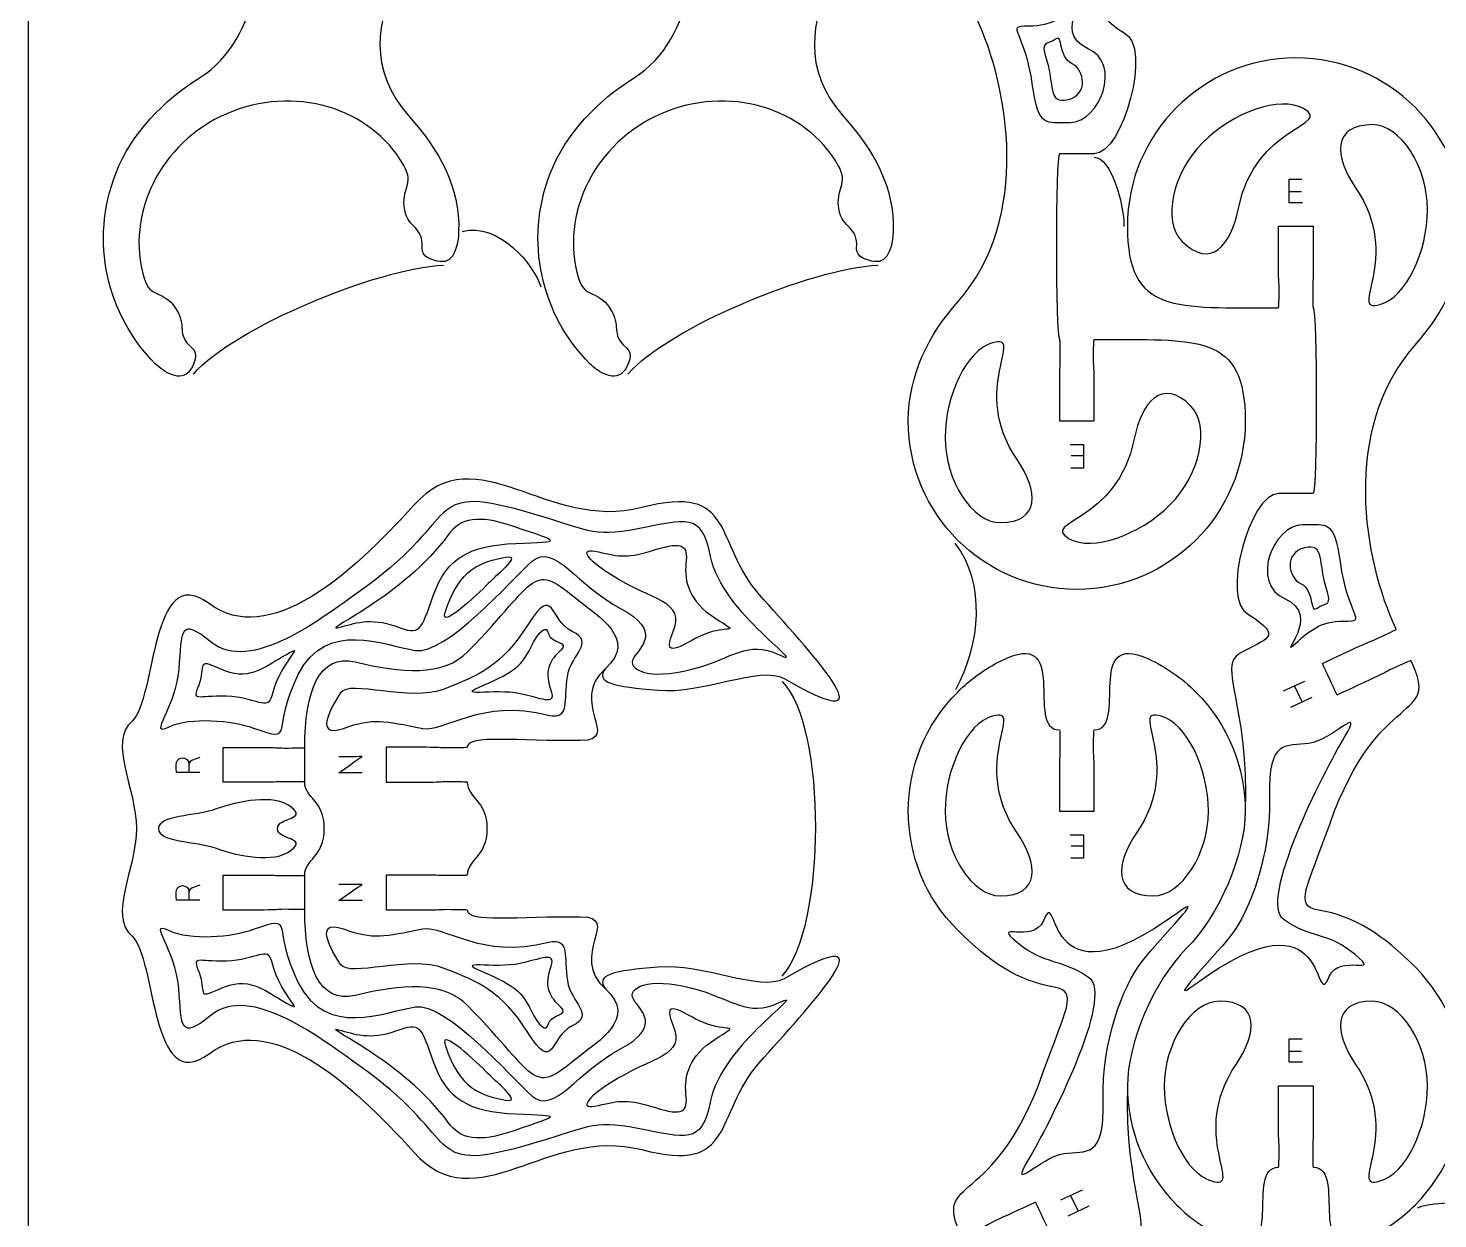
# Model space of a CAD drawing. Extents: x 0 to 250, y 0 to 300.
# Drawn here: x 0 to 121.4, y 72.3 to 174.8 of the extents above; entities that cross this region are included whole.
import ezdxf

# ---------------------------------------------------------------- set-up
doc = ezdxf.new("R2010")
doc.units = 0
doc.header["$MEASUREMENT"] = 0
doc.layers.add('DEFAULT', color=7, linetype='CONTINUOUS')

msp = doc.modelspace()

# ---------------------------------------------------------------- linework, layer by layer
at = {"layer": 'DEFAULT', "color": 250}
for points in [[(109.74, 159.75), (108.6, 159.75), (108.6, 161.77), (109.69, 161.77)], [(109.65, 160.7), (108.6, 160.7)], [(89.74, 138.92), (90.88, 138.92), (90.88, 136.9), (89.79, 136.9)], [(89.83, 137.98), (90.88, 137.98)], [(109.92, 118.54), (108.09, 117.68)], [(109.7, 116.78), (109.06, 118.14)], [(108.73, 116.32), (110.56, 117.18)], [(89.74, 105.33), (90.88, 105.33), (90.88, 103.31), (89.79, 103.31)], [(89.83, 104.38), (90.88, 104.38)], [(109.74, 85.74), (108.6, 85.74), (108.6, 87.76), (109.7, 87.76)], [(109.65, 86.68), (108.6, 86.68)], [(90.76, 74.74), (88.92, 73.88)], [(89.78, 74.28), (90.42, 72.92)], [(89.56, 72.52), (91.39, 73.38)]]:
    msp.add_lwpolyline(points, dxfattribs=at)
at = {"layer": 'DEFAULT', "color": 1}
for points in [[(23.85, 109.85), (23.85, 112.85), (23.85, 112.86)], [(23.85, 98.85), (23.85, 101.86)]]:
    msp.add_lwpolyline(points, dxfattribs=at)
for points, knots in [([(240.05, 0.05), (163.38, 0.05), (86.72, 0.05), (10.05, 0.05), (4.53, 0.05), (0.05, 4.53), (0.05, 10.05), (0.05, 103.38), (0.05, 196.72), (0.05, 290.05), (0.05, 295.57), (4.53, 300.05), (10.05, 300.05), (86.72, 300.05), (163.38, 300.05), (240.05, 300.05), (245.57, 300.05), (250.05, 295.57), (250.05, 290.05), (250.05, 196.72), (250.05, 103.38), (250.05, 10.05), (250.05, 4.53), (245.57, 0.05), (240.05, 0.05)], [0, 0, 0, 0, 651.969, 651.969, 651.969, 652.969, 652.969, 652.969, 1446.669, 1446.669, 1446.669, 1447.669, 1447.669, 1447.669, 2099.638, 2099.638, 2099.638, 2100.638, 2100.638, 2100.638, 2894.338, 2894.338, 2894.338, 2895.338, 2895.338, 2895.338, 2895.338]), ([(14.81, 170.5), (11.69, 168.55), (8.95, 165.75), (7.59, 162.27), (5.31, 156.46), (6.84, 150.06), (10.99, 145.89), (11.69, 145.21), (13.22, 144.2), (13.97, 145.3), (14.34, 145.83), (14.76, 146.74), (14.15, 147.26), (12.7, 148.49), (13.79, 149.08), (12.73, 150.68), (11.65, 152.3), (10.57, 151.45), (10.03, 153.25), (8.39, 158.79), (11.43, 164.92), (17.14, 167.41), (22.87, 169.91), (29.53, 167.99), (32.39, 162.95), (33.33, 161.29), (32.11, 161.01), (32.46, 159.12), (32.76, 157.48), (34.1, 157.73), (33.96, 155.85), (33.9, 155.05), (34.85, 154.78), (35.5, 154.68), (36.75, 154.5), (37.12, 156.28), (37.1, 157.27), (37.25, 161.1), (35.41, 164.3), (32.87, 167.15), (25.51, 175.4), (36.54, 184.28), (35.96, 185.38), (35.88, 185.53), (35.63, 186.1), (35.18, 186.95), (34.9, 187.47), (34.76, 187.62), (34.3, 188.46), (33.89, 189.24), (32.65, 191.55), (32.65, 191.55), (33.53, 192.03), (34.41, 192.5), (35.29, 192.97), (35.29, 192.97), (36.53, 190.66), (36.95, 189.89), (37.41, 189.03), (37.46, 188.84), (37.73, 188.32), (38.19, 187.47), (38.56, 186.78), (38.6, 186.8), (41.99, 188.62), (40.98, 191.83), (38.85, 195.81), (38.02, 197.35), (36.37, 200.43), (35.54, 201.98), (32.23, 208.15), (26.25, 200), (33.8, 219.6), (37.9, 230.22), (38.91, 225.69), (42.08, 236.18), (42.7, 238.24), (41.58, 240.4), (39.56, 241.01), (39.51, 241.01), (39.28, 240.27), (39, 239.35), (38.83, 238.79), (38.83, 238.59), (38.55, 237.66), (38.29, 236.82), (37.53, 234.31), (37.53, 234.31), (36.58, 234.6), (35.62, 234.89), (34.66, 235.18), (34.66, 235.18), (35.42, 237.69), (35.67, 238.53), (35.95, 239.46), (36.06, 239.63), (36.23, 240.19), (36.51, 241.12), (36.73, 241.87), (36.69, 241.88), (36.15, 242.04), (38.32, 247.73), (37.67, 248.97), (36.84, 250.51), (35.19, 253.6), (34.36, 255.14), (33.57, 256.62), (30.36, 257.13), (29.69, 256.43), (29.65, 256.41), (30.02, 255.71), (30.48, 254.87), (30.75, 254.35), (30.89, 254.2), (31.35, 253.35), (31.76, 252.57), (33, 250.26), (33, 250.26), (32.12, 249.79), (31.24, 249.31), (30.36, 248.84), (30.36, 248.84), (29.12, 251.15), (28.71, 251.93), (28.24, 252.78), (28.2, 252.98), (27.92, 253.5), (27.46, 254.35), (27.09, 255.03), (27.05, 255.01), (26.16, 254.54), (25.99, 254.31), (25.59, 253.32), (25.58, 253.3), (23.65, 248.47), (23.65, 248.47), (23.96, 248.35), (24.26, 248.23), (24.57, 248.1), (37.56, 242.88), (9.73, 196.99), (22.73, 191.76), (22.95, 191.66), (23.34, 191.51), (23.65, 191.39), (23.65, 191.39), (21.72, 186.55), (21.71, 186.54), (19.98, 182), (20.28, 173.93), (14.81, 170.5)], [1, 1, 1, 1, 2, 2, 2, 3, 3, 3, 4, 4, 4, 5, 5, 5, 6, 6, 6, 7, 7, 7, 8, 8, 8, 9, 9, 9, 10, 10, 10, 11, 11, 11, 12, 12, 12, 13, 13, 13, 14, 14, 14, 15, 15, 15, 16, 16, 16, 17, 17, 17, 18, 18, 18, 26.501245, 26.501245, 26.501245, 27.501245, 27.501245, 27.501245, 28.501245, 28.501245, 28.501245, 29.501245, 29.501245, 29.501245, 30.501245, 30.501245, 30.501245, 31.501245, 31.501245, 31.501245, 32.501245, 32.501245, 32.501245, 33.501245, 33.501245, 33.501245, 34.501245, 34.501245, 34.501245, 35.501245, 35.501245, 35.501245, 36.501245, 36.501245, 36.501245, 37.501245, 37.501245, 37.501245, 46.00656, 46.00656, 46.00656, 47.00656, 47.00656, 47.00656, 48.00656, 48.00656, 48.00656, 49.00656, 49.00656, 49.00656, 50.00656, 50.00656, 50.00656, 51.00656, 51.00656, 51.00656, 52.00656, 52.00656, 52.00656, 53.00656, 53.00656, 53.00656, 54.00656, 54.00656, 54.00656, 55.00656, 55.00656, 55.00656, 63.51341, 63.51341, 63.51341, 64.51341, 64.51341, 64.51341, 65.51341, 65.51341, 65.51341, 66.51341, 66.51341, 66.51341, 67.51341, 67.51341, 67.51341, 68.51341, 68.51341, 68.51341, 71.31946, 71.31946, 71.31946, 72.31946, 72.31946, 72.31946, 73.31946, 73.31946, 73.31946, 74.31946, 74.31946, 74.31946, 75.31946, 75.31946, 75.31946, 75.31946]), ([(52.21, 170.5), (49.09, 168.55), (46.35, 165.75), (44.99, 162.27), (42.71, 156.46), (44.24, 150.06), (48.39, 145.89), (49.08, 145.21), (50.61, 144.2), (51.37, 145.3), (51.74, 145.83), (52.16, 146.74), (51.55, 147.26), (50.09, 148.49), (51.19, 149.08), (50.12, 150.68), (49.05, 152.3), (47.97, 151.45), (47.43, 153.25), (45.78, 158.79), (48.83, 164.92), (54.54, 167.41), (60.27, 169.91), (66.92, 167.99), (69.78, 162.95), (70.72, 161.29), (69.5, 161.01), (69.85, 159.12), (70.16, 157.48), (71.5, 157.73), (71.36, 155.85), (71.3, 155.05), (72.25, 154.78), (72.89, 154.68), (74.15, 154.5), (74.51, 156.28), (74.5, 157.27), (74.64, 161.1), (72.81, 164.3), (70.26, 167.15), (62.9, 175.4), (73.94, 184.28), (73.35, 185.38), (73.28, 185.53), (73.03, 186.1), (72.58, 186.95), (72.3, 187.47), (72.15, 187.62), (71.7, 188.46), (71.29, 189.24), (70.04, 191.55), (70.04, 191.55), (70.93, 192.03), (71.81, 192.5), (72.69, 192.97), (72.69, 192.97), (73.93, 190.66), (74.35, 189.89), (74.8, 189.03), (74.85, 188.84), (75.13, 188.32), (75.59, 187.47), (75.96, 186.78), (76, 186.8), (79.39, 188.62), (78.38, 191.83), (76.25, 195.81), (75.42, 197.35), (73.77, 200.43), (72.94, 201.98), (69.63, 208.15), (63.64, 200), (71.2, 219.6), (75.29, 230.22), (76.3, 225.69), (79.47, 236.18), (80.1, 238.24), (78.97, 240.4), (76.96, 241.01), (76.9, 241.01), (76.68, 240.27), (76.4, 239.35), (76.23, 238.79), (76.22, 238.59), (75.95, 237.66), (75.69, 236.82), (74.93, 234.31), (74.93, 234.31), (73.97, 234.6), (73.02, 234.89), (72.06, 235.18), (72.06, 235.18), (72.82, 237.69), (73.07, 238.53), (73.35, 239.46), (73.45, 239.63), (73.63, 240.19), (73.9, 241.12), (74.13, 241.87), (74.08, 241.88), (73.55, 242.04), (75.72, 247.73), (75.06, 248.97), (74.23, 250.51), (72.58, 253.6), (71.76, 255.14), (70.96, 256.62), (67.76, 257.13), (67.09, 256.43), (67.05, 256.41), (67.42, 255.71), (67.87, 254.87), (68.15, 254.35), (68.29, 254.2), (68.75, 253.35), (69.16, 252.57), (70.4, 250.26), (70.4, 250.26), (69.52, 249.79), (68.64, 249.31), (67.76, 248.84), (67.76, 248.84), (66.52, 251.15), (66.1, 251.93), (65.64, 252.78), (65.59, 252.98), (65.32, 253.5), (64.86, 254.35), (64.49, 255.03), (64.44, 255.01), (63.56, 254.54), (63.39, 254.31), (62.99, 253.32), (62.98, 253.3), (61.05, 248.47), (61.05, 248.47), (61.35, 248.35), (61.66, 248.23), (61.96, 248.1), (74.96, 242.88), (47.13, 196.99), (60.13, 191.76), (60.35, 191.66), (60.74, 191.51), (61.05, 191.39), (61.05, 191.39), (59.12, 186.55), (59.11, 186.54), (57.37, 182), (57.68, 173.93), (52.21, 170.5)], [1, 1, 1, 1, 2, 2, 2, 3, 3, 3, 4, 4, 4, 5, 5, 5, 6, 6, 6, 7, 7, 7, 8, 8, 8, 9, 9, 9, 10, 10, 10, 11, 11, 11, 12, 12, 12, 13, 13, 13, 14, 14, 14, 15, 15, 15, 16, 16, 16, 17, 17, 17, 18, 18, 18, 26.501245, 26.501245, 26.501245, 27.501245, 27.501245, 27.501245, 28.501245, 28.501245, 28.501245, 29.501245, 29.501245, 29.501245, 30.501245, 30.501245, 30.501245, 31.501245, 31.501245, 31.501245, 32.501245, 32.501245, 32.501245, 33.501245, 33.501245, 33.501245, 34.501245, 34.501245, 34.501245, 35.501245, 35.501245, 35.501245, 36.501245, 36.501245, 36.501245, 37.501245, 37.501245, 37.501245, 46.00656, 46.00656, 46.00656, 47.00656, 47.00656, 47.00656, 48.00656, 48.00656, 48.00656, 49.00656, 49.00656, 49.00656, 50.00656, 50.00656, 50.00656, 51.00656, 51.00656, 51.00656, 52.00656, 52.00656, 52.00656, 53.00656, 53.00656, 53.00656, 54.00656, 54.00656, 54.00656, 55.00656, 55.00656, 55.00656, 63.51341, 63.51341, 63.51341, 64.51341, 64.51341, 64.51341, 65.51341, 65.51341, 65.51341, 66.51341, 66.51341, 66.51341, 67.51341, 67.51341, 67.51341, 68.51341, 68.51341, 68.51341, 71.31946, 71.31946, 71.31946, 72.31946, 72.31946, 72.31946, 73.31946, 73.31946, 73.31946, 74.31946, 74.31946, 74.31946, 75.31946, 75.31946, 75.31946, 75.31946]), ([(90.31, 126.46), (98.32, 126.46), (104.81, 132.95), (104.81, 140.96), (104.81, 148.54), (100.75, 147.96), (91.81, 147.96), (91.76, 147.96), (91.76, 147.17), (91.76, 146.21), (91.76, 145.62), (91.81, 145.42), (91.81, 144.46), (91.81, 143.29), (91.81, 142.12), (91.81, 140.96), (90.81, 140.96), (89.81, 140.96), (88.81, 140.96), (88.81, 142.12), (88.81, 143.29), (88.81, 144.46), (88.81, 145.42), (88.86, 145.62), (88.86, 146.21), (88.86, 147.17), (88.86, 147.96), (88.81, 147.96), (88.48, 148.08), (88.48, 163.96), (88.81, 163.96), (89.81, 163.96), (90.81, 163.96), (91.81, 163.96), (94.29, 163.96), (96.83, 173.23), (94.38, 174.37), (91.28, 176.37), (92.86, 176.42), (95.16, 177.73), (97.05, 178.81), (94.38, 182.19), (94.67, 191.31), (94.67, 195.02), (96.91, 200.31), (99.74, 203.14), (102.57, 205.97), (104.81, 211.26), (104.81, 214.97), (104.81, 218.68), (103.4, 222.39), (100.56, 225.23), (99.34, 226.45), (97.96, 227.4), (96.48, 228.09), (90.9, 230.62), (94.81, 221.98), (91.81, 221.97), (91.76, 221.97), (91.76, 221.19), (91.76, 220.22), (91.76, 219.63), (91.81, 219.44), (91.81, 218.47), (91.81, 217.3), (91.81, 216.14), (91.81, 214.97), (90.81, 214.97), (89.81, 214.97), (88.81, 214.97), (88.81, 216.14), (88.81, 217.3), (88.81, 218.47), (88.81, 219.44), (88.86, 219.63), (88.86, 220.22), (88.86, 221.19), (88.86, 221.97), (88.81, 221.97), (85.74, 221.97), (89.91, 231.02), (83.73, 227.89), (82.41, 227.22), (81.16, 226.33), (80.06, 225.23), (74.39, 219.56), (74.39, 210.38), (80.06, 204.72), (82.77, 202.01), (85.23, 200.36), (88.37, 199.82), (90.51, 199.46), (89.35, 197.94), (87.37, 192.36), (83.17, 180.49), (77.76, 183.73), (80.42, 178.35), (80.44, 178.31), (81.15, 178.64), (82.03, 179.05), (82.56, 179.3), (82.72, 179.43), (83.59, 179.83), (84.39, 180.21), (86.77, 181.31), (86.77, 181.31), (87.19, 180.41), (87.61, 179.5), (88.04, 178.59), (88.04, 178.59), (85.66, 177.49), (84.86, 177.11), (83.99, 176.71), (83.79, 176.67), (83.25, 176.42), (82.38, 176.01), (81.67, 175.68), (81.69, 175.63), (84.43, 169.76), (86.46, 158.44), (80.06, 151.21), (77.6, 148.43), (75.81, 144.96), (75.81, 140.96), (75.81, 132.95), (82.3, 126.46), (90.31, 126.46)], [1, 1, 1, 1, 2, 2, 2, 3, 3, 3, 4, 4, 4, 5, 5, 5, 14.93, 14.93, 14.93, 23.44, 23.44, 23.44, 33.37, 33.37, 33.37, 34.37, 34.37, 34.37, 35.37, 35.37, 35.37, 36.37, 36.37, 36.37, 44.87, 44.87, 44.87, 45.87, 45.87, 45.87, 46.87, 46.87, 46.87, 47.87, 47.87, 47.87, 48.87, 48.87, 48.87, 49.87, 49.87, 49.87, 50.87, 50.87, 50.87, 51.87, 51.87, 51.87, 52.87, 52.87, 52.87, 53.87, 53.87, 53.87, 54.87, 54.87, 54.87, 64.8, 64.8, 64.8, 73.31, 73.31, 73.31, 83.24, 83.24, 83.24, 84.24, 84.24, 84.24, 85.24, 85.24, 85.24, 86.24, 86.24, 86.24, 87.24, 87.24, 87.24, 88.24, 88.24, 88.24, 89.24, 89.24, 89.24, 90.24, 90.24, 90.24, 91.24, 91.24, 91.24, 92.24, 92.24, 92.24, 93.24, 93.24, 93.24, 94.24, 94.24, 94.24, 102.74906, 102.74906, 102.74906, 103.74906, 103.74906, 103.74906, 104.74906, 104.74906, 104.74906, 105.74906, 105.74906, 105.74906, 106.74906, 106.74906, 106.74906, 107.74906, 107.74906, 107.74906, 108.74906, 108.74906, 108.74906, 108.74906]), ([(94.67, 83.7), (94.67, 79.99), (96.09, 76.28), (98.92, 73.45), (100.14, 72.23), (101.53, 71.28), (103, 70.59), (108.59, 68.06), (104.67, 76.7), (107.67, 76.7), (107.72, 76.7), (107.72, 77.49), (107.72, 78.45), (107.72, 79.04), (107.67, 79.24), (107.67, 80.2), (107.67, 81.37), (107.67, 82.54), (107.67, 83.7), (108.67, 83.7), (109.67, 83.7), (110.67, 83.7), (110.67, 82.54), (110.67, 81.37), (110.67, 80.2), (110.67, 79.24), (110.62, 79.04), (110.62, 78.45), (110.62, 77.49), (110.62, 76.7), (110.67, 76.7), (113.75, 76.7), (109.58, 67.65), (115.75, 70.78), (117.08, 71.45), (118.32, 72.34), (119.43, 73.45), (125.09, 79.11), (125.09, 88.29), (119.43, 93.95), (116.71, 96.67), (114.25, 98.32), (111.11, 98.85), (108.97, 99.21), (110.13, 100.73), (112.11, 106.31), (116.31, 118.17), (121.73, 114.94), (119.06, 120.32), (119.04, 120.36), (118.33, 120.03), (117.45, 119.62), (116.92, 119.37), (116.77, 119.24), (115.89, 118.83), (115.09, 118.46), (112.72, 117.36), (112.72, 117.36), (112.29, 118.26), (111.87, 119.17), (111.45, 120.08), (111.45, 120.08), (113.82, 121.18), (114.62, 121.56), (115.5, 121.96), (115.69, 122), (116.23, 122.25), (117.1, 122.66), (117.81, 122.99), (117.79, 123.04), (115.05, 128.91), (113.02, 140.23), (119.42, 147.46), (121.89, 150.24), (123.67, 153.71), (123.67, 157.71), (123.67, 165.72), (117.18, 172.21), (109.17, 172.21), (101.16, 172.21), (94.67, 165.72), (94.67, 157.71), (94.67, 150.13), (98.74, 150.71), (107.67, 150.71), (107.72, 150.71), (107.72, 151.5), (107.72, 152.46), (107.72, 153.05), (107.67, 153.25), (107.67, 154.21), (107.67, 155.38), (107.67, 156.55), (107.67, 157.72), (108.67, 157.72), (109.67, 157.72), (110.67, 157.72), (110.67, 156.55), (110.67, 155.38), (110.67, 154.21), (110.67, 153.25), (110.62, 153.05), (110.62, 152.46), (110.62, 151.5), (110.62, 150.71), (110.67, 150.71), (111, 150.59), (111, 134.71), (110.67, 134.71), (109.67, 134.71), (108.67, 134.71), (107.67, 134.71), (105.19, 134.71), (102.65, 125.45), (105.1, 124.3), (108.2, 122.3), (106.63, 122.26), (104.32, 120.94), (102.43, 119.86), (105.11, 116.47), (104.81, 107.36)], [0, 0, 0, 0, 1, 1, 1, 2, 2, 2, 3, 3, 3, 4, 4, 4, 5, 5, 5, 14.93, 14.93, 14.93, 23.44, 23.44, 23.44, 33.37, 33.37, 33.37, 34.37, 34.37, 34.37, 35.37, 35.37, 35.37, 36.37, 36.37, 36.37, 37.37, 37.37, 37.37, 38.37, 38.37, 38.37, 39.37, 39.37, 39.37, 40.37, 40.37, 40.37, 41.37, 41.37, 41.37, 42.37, 42.37, 42.37, 43.37, 43.37, 43.37, 44.37, 44.37, 44.37, 52.87906, 52.87906, 52.87906, 53.87906, 53.87906, 53.87906, 54.87906, 54.87906, 54.87906, 55.87906, 55.87906, 55.87906, 56.87906, 56.87906, 56.87906, 57.87906, 57.87906, 57.87906, 58.87906, 58.87906, 58.87906, 59.87906, 59.87906, 59.87906, 60.87906, 60.87906, 60.87906, 61.87906, 61.87906, 61.87906, 62.87906, 62.87906, 62.87906, 72.80906, 72.80906, 72.80906, 81.31906, 81.31906, 81.31906, 91.24906, 91.24906, 91.24906, 92.24906, 92.24906, 92.24906, 93.24906, 93.24906, 93.24906, 94.24906, 94.24906, 94.24906, 102.74906, 102.74906, 102.74906, 103.74906, 103.74906, 103.74906, 104.74906, 104.74906, 104.74906, 105.74906, 105.74906, 105.74906, 105.74906]), ([(104.22, 159.26), (103.6, 156.06), (101.81, 153.97), (99.35, 156.44), (97.65, 158.13), (98.55, 162.34), (101.16, 164.94), (103.76, 167.55), (107.83, 168.97), (109.82, 167.85), (112.48, 166.37), (105.61, 166.49), (104.22, 159.26)], [1, 1, 1, 1, 2, 2, 2, 3, 3, 3, 4, 4, 4, 5, 5, 5, 5]), ([(114.31, 161.03), (112.49, 163.73), (112.28, 166.47), (115.76, 166.47), (118.16, 166.47), (120.5, 162.86), (120.5, 159.17), (120.5, 155.49), (118.63, 151.61), (116.43, 150.99), (113.5, 150.15), (118.44, 154.93), (114.31, 161.03)], [1, 1, 1, 1, 2, 2, 2, 3, 3, 3, 4, 4, 4, 5, 5, 5, 5]), ([(85.17, 137.64), (87, 134.95), (87.2, 132.21), (83.72, 132.21), (81.32, 132.21), (78.98, 135.81), (78.98, 139.5), (78.98, 143.18), (80.85, 147.07), (83.05, 147.69), (85.99, 148.52), (81.04, 143.75), (85.17, 137.64)], [1, 1, 1, 1, 2, 2, 2, 3, 3, 3, 4, 4, 4, 5, 5, 5, 5]), ([(89.66, 130.82), (87, 132.31), (93.87, 132.18), (95.26, 139.42), (95.88, 142.62), (97.67, 144.7), (100.14, 142.24), (101.83, 140.54), (100.93, 136.34), (98.33, 133.73), (95.72, 131.13), (91.66, 129.7), (89.66, 130.82)], [1, 1, 1, 1, 2, 2, 2, 3, 3, 3, 4, 4, 4, 5, 5, 5, 5]), ([(63, 85.71), (59, 81.15), (61.05, 76.09), (52.87, 78.22), (44.69, 80.34), (38.71, 71.91), (33.24, 78), (27.78, 84.08), (20.75, 90.29), (15.63, 86.48), (10.52, 82.67), (11.09, 94.78), (8.99, 96.59), (6.89, 98.4), (9.37, 102.42), (9.37, 105.86), (9.37, 109.29), (6.89, 113.31), (8.99, 115.12), (11.09, 116.93), (10.52, 129.04), (15.63, 125.23), (20.75, 121.42), (27.78, 127.63), (33.24, 133.71), (38.71, 139.79), (44.69, 131.37), (52.87, 133.5), (61.05, 135.62), (59, 130.56), (63, 126), (66.99, 121.44), (75.04, 113.07), (65.11, 118.78), (63.03, 119.94), (58.09, 117.43), (54.27, 117.77), (50.45, 118.1), (48.77, 118.42), (49.76, 119.66), (52.57, 122.15), (48.92, 124.3), (47.58, 125.39), (43.22, 128.96), (44.18, 127.53), (37.87, 121.07), (35.77, 118.93), (32.15, 119.25), (28.2, 120.21), (25.06, 120.97), (23.85, 117.62), (23.85, 112.85), (23.85, 112.8), (23.06, 112.8), (22.1, 112.8), (21.5, 112.8), (21.31, 112.85), (20.35, 112.85), (19.18, 112.85), (18.01, 112.85), (16.84, 112.85), (16.84, 111.85), (16.84, 110.85), (16.84, 109.85), (18.01, 109.85), (19.18, 109.85), (20.35, 109.85), (21.31, 109.85), (21.5, 109.9), (22.1, 109.9), (23.06, 109.9), (23.85, 109.9), (23.85, 109.85), (23.85, 108.49), (25.54, 108.3), (25.54, 105.86), (25.54, 103.41), (23.85, 103.22), (23.85, 101.86), (23.85, 101.81), (23.06, 101.81), (22.1, 101.81), (21.5, 101.81), (21.31, 101.86), (20.35, 101.86), (19.59, 101.86), (18.84, 101.86), (18.08, 101.86), (17.67, 101.86), (17.26, 101.86), (16.84, 101.86), (16.84, 100.85), (16.84, 99.85), (16.84, 98.85), (18.01, 98.85), (19.18, 98.85), (20.35, 98.85), (21.31, 98.85), (21.5, 98.91), (22.1, 98.91), (23.06, 98.91), (23.85, 98.91), (23.85, 98.85), (23.85, 94.09), (25.06, 90.74), (28.2, 91.5), (32.15, 92.46), (35.77, 92.78), (37.87, 90.63), (44.18, 84.18), (43.22, 82.75), (47.58, 86.32), (48.92, 87.41), (52.57, 89.56), (49.76, 92.04), (48.77, 93.29), (50.45, 93.61), (54.27, 93.94), (58.09, 94.27), (63.03, 91.77), (65.11, 92.93), (75.04, 98.64), (66.99, 90.27), (63, 85.71)], [1, 1, 1, 1, 2, 2, 2, 3, 3, 3, 4, 4, 4, 5, 5, 5, 6, 6, 6, 7, 7, 7, 8, 8, 8, 9, 9, 9, 10, 10, 10, 11, 11, 11, 12, 12, 12, 13, 13, 13, 14, 14, 14, 15, 15, 15, 16, 16, 16, 17, 17, 17, 18.02, 18.02, 18.02, 19.02, 19.02, 19.02, 20.02, 20.02, 20.02, 29.95, 29.95, 29.95, 38.46, 38.46, 38.46, 48.39, 48.39, 48.39, 49.39, 49.39, 49.39, 50.39, 50.39, 50.39, 51.39, 51.39, 51.39, 52.39, 52.39, 52.39, 53.39, 53.39, 53.39, 54.39, 54.39, 54.39, 60.81, 60.81, 60.81, 64.32, 64.32, 64.32, 72.83, 72.83, 72.83, 82.76, 82.76, 82.76, 83.76, 83.76, 83.76, 84.76, 84.76, 84.76, 85.76, 85.76, 85.76, 86.76, 86.76, 86.76, 87.76, 87.76, 87.76, 88.76, 88.76, 88.76, 89.76, 89.76, 89.76, 90.76, 90.76, 90.76, 91.76, 91.76, 91.76, 91.76]), ([(90.31, 18.85), (98.32, 18.85), (104.81, 25.34), (104.81, 33.35), (104.81, 40.93), (100.75, 40.35), (91.81, 40.35), (91.76, 40.35), (91.76, 39.57), (91.76, 38.6), (91.76, 38.01), (91.81, 37.82), (91.81, 36.85), (91.81, 35.68), (91.81, 34.51), (91.81, 33.35), (90.81, 33.35), (89.81, 33.35), (88.81, 33.35), (88.81, 34.51), (88.81, 35.68), (88.81, 36.85), (88.81, 37.82), (88.86, 38.01), (88.86, 38.6), (88.86, 39.57), (88.86, 40.35), (88.81, 40.35), (88.48, 40.47), (88.48, 56.35), (88.81, 56.35), (89.81, 56.35), (90.81, 56.35), (91.81, 56.35), (94.29, 56.35), (96.83, 65.62), (94.38, 66.76), (91.28, 68.76), (92.86, 68.81), (95.16, 70.12), (97.05, 71.2), (94.38, 74.59), (94.67, 83.7), (94.67, 87.41), (96.91, 92.7), (99.74, 95.53), (102.57, 98.36), (104.81, 103.65), (104.81, 107.36), (104.81, 111.07), (103.4, 114.78), (100.56, 117.62), (99.34, 118.84), (97.96, 119.79), (96.48, 120.48), (90.9, 123.01), (94.81, 114.37), (91.81, 114.36), (91.76, 114.36), (91.76, 113.58), (91.76, 112.61), (91.76, 112.02), (91.81, 111.83), (91.81, 110.86), (91.81, 109.69), (91.81, 108.53), (91.81, 107.36), (90.81, 107.36), (89.81, 107.36), (88.81, 107.36), (88.81, 108.53), (88.81, 109.69), (88.81, 110.86), (88.81, 111.83), (88.86, 112.02), (88.86, 112.61), (88.86, 113.58), (88.86, 114.36), (88.81, 114.36), (85.74, 114.36), (89.91, 123.41), (83.73, 120.28), (82.41, 119.61), (81.16, 118.73), (80.06, 117.62), (74.39, 111.96), (74.39, 102.77), (80.06, 97.11), (82.77, 94.4), (85.23, 92.75), (88.37, 92.21), (90.51, 91.85), (89.35, 90.33), (87.37, 84.75), (83.17, 72.89), (77.76, 76.12), (80.42, 70.74), (80.44, 70.7), (81.15, 71.03), (82.03, 71.44), (82.56, 71.69), (82.72, 71.82), (83.59, 72.23), (84.39, 72.6), (86.77, 73.7), (86.77, 73.7), (87.19, 72.8), (87.61, 71.89), (88.04, 70.98), (88.04, 70.98), (85.66, 69.88), (84.86, 69.5), (83.99, 69.1), (83.79, 69.06), (83.25, 68.81), (82.38, 68.4), (81.67, 68.07), (81.69, 68.02), (84.43, 62.15), (86.46, 50.83), (80.06, 43.6), (77.6, 40.82), (75.81, 37.35), (75.81, 33.35), (75.81, 25.34), (82.3, 18.85), (90.31, 18.85)], [1, 1, 1, 1, 2, 2, 2, 3, 3, 3, 4, 4, 4, 5, 5, 5, 14.93, 14.93, 14.93, 23.44, 23.44, 23.44, 33.37, 33.37, 33.37, 34.37, 34.37, 34.37, 35.37, 35.37, 35.37, 36.37, 36.37, 36.37, 44.87, 44.87, 44.87, 45.87, 45.87, 45.87, 46.87, 46.87, 46.87, 47.87, 47.87, 47.87, 48.87, 48.87, 48.87, 49.87, 49.87, 49.87, 50.87, 50.87, 50.87, 51.87, 51.87, 51.87, 52.87, 52.87, 52.87, 53.87, 53.87, 53.87, 54.87, 54.87, 54.87, 64.8, 64.8, 64.8, 73.31, 73.31, 73.31, 83.24, 83.24, 83.24, 84.24, 84.24, 84.24, 85.24, 85.24, 85.24, 86.24, 86.24, 86.24, 87.24, 87.24, 87.24, 88.24, 88.24, 88.24, 89.24, 89.24, 89.24, 90.24, 90.24, 90.24, 91.24, 91.24, 91.24, 92.24, 92.24, 92.24, 93.24, 93.24, 93.24, 94.24, 94.24, 94.24, 102.74906, 102.74906, 102.74906, 103.74906, 103.74906, 103.74906, 104.74906, 104.74906, 104.74906, 105.74906, 105.74906, 105.74906, 106.74906, 106.74906, 106.74906, 107.74906, 107.74906, 107.74906, 108.74906, 108.74906, 108.74906, 108.74906]), ([(49.76, 119.66), (46.45, 116.72), (51.24, 113.49), (47.6, 113.44), (42.21, 113.36), (37.85, 113.99), (37.85, 112.86), (37.85, 112.81), (37.06, 112.81), (36.1, 112.81), (35.51, 112.81), (35.31, 112.86), (34.35, 112.86), (33.18, 112.86), (32.01, 112.86), (30.85, 112.86), (30.85, 111.86), (30.85, 110.86), (30.85, 109.86), (32.01, 109.86), (33.18, 109.86), (34.35, 109.86), (35.31, 109.86), (35.51, 109.91), (36.1, 109.91), (37.06, 109.91), (37.85, 109.91), (37.85, 109.86), (37.85, 108.49), (39.54, 108.3), (39.54, 105.86), (39.54, 103.41), (37.85, 103.22), (37.85, 101.86), (37.85, 101.81), (37.06, 101.81), (36.1, 101.81), (35.51, 101.81), (35.31, 101.86), (34.35, 101.86), (33.18, 101.86), (32.01, 101.86), (30.85, 101.86), (30.85, 100.86), (30.85, 99.86), (30.85, 98.86), (32.01, 98.86), (33.18, 98.86), (34.35, 98.86), (35.31, 98.86), (35.51, 98.91), (36.1, 98.91), (37.06, 98.91), (37.85, 98.91), (37.85, 98.86), (37.85, 97.72), (42.21, 98.35), (47.6, 98.27), (51.24, 98.22), (46.45, 94.99), (49.76, 92.04)], [0, 0, 0, 0, 1, 1, 1, 2, 2, 2, 3, 3, 3, 4, 4, 4, 13.93, 13.93, 13.93, 22.44, 22.44, 22.44, 32.37, 32.37, 32.37, 33.37, 33.37, 33.37, 34.37, 34.37, 34.37, 35.37, 35.37, 35.37, 36.37, 36.37, 36.37, 37.37, 37.37, 37.37, 38.37, 38.37, 38.37, 48.3, 48.3, 48.3, 56.81, 56.81, 56.81, 66.74, 66.74, 66.74, 67.74, 67.74, 67.74, 68.74, 68.74, 68.74, 69.74, 69.74, 69.74, 70.74, 70.74, 70.74, 70.74]), ([(83.71, 100.07), (81.32, 100.07), (78.98, 103.67), (78.98, 107.36), (78.98, 111.05), (80.85, 114.93), (83.05, 115.55), (85.98, 116.38), (81.04, 111.61), (85.17, 105.5), (87, 102.81), (87.2, 100.07), (83.71, 100.07)], [1, 1, 1, 1, 2, 2, 2, 3, 3, 3, 4, 4, 4, 5, 5, 5, 5]), ([(96.91, 100.07), (93.42, 100.07), (93.63, 102.81), (95.46, 105.5), (99.59, 111.61), (94.64, 116.38), (97.57, 115.55), (99.77, 114.93), (101.64, 111.05), (101.64, 107.36), (101.64, 103.67), (99.3, 100.07), (96.91, 100.07)], [1, 1, 1, 1, 2, 2, 2, 3, 3, 3, 4, 4, 4, 5, 5, 5, 5]), ([(102.57, 91), (106.06, 91), (105.85, 88.26), (104.03, 85.56), (99.9, 79.46), (104.85, 74.68), (101.91, 75.52), (99.71, 76.14), (97.84, 80.02), (97.84, 83.7), (97.84, 87.39), (100.18, 91), (102.57, 91)], [1, 1, 1, 1, 2, 2, 2, 3, 3, 3, 4, 4, 4, 5, 5, 5, 5]), ([(114.31, 85.56), (112.49, 88.26), (112.28, 91), (115.77, 91), (118.16, 91), (120.5, 87.39), (120.5, 83.7), (120.5, 80.02), (118.63, 76.14), (116.43, 75.52), (113.5, 74.68), (118.45, 79.46), (114.31, 85.56)], [1, 1, 1, 1, 2, 2, 2, 3, 3, 3, 4, 4, 4, 5, 5, 5, 5])]:
    msp.add_open_spline(points, degree=3, knots=knots, dxfattribs=at)
at = {"layer": 'DEFAULT', "color": 5}
for points, knots in [([(91.24, 173.04), (94.26, 171.74), (92.3, 166.66), (89.73, 166.66), (87.62, 166.66), (86.95, 166.26), (86.48, 169.81), (85.83, 174.64), (84.04, 174.95), (86.15, 174.95), (88.26, 174.95), (89.16, 175.81), (90.38, 176.9), (91.97, 178.3), (87.97, 174.44), (91.24, 173.04)], [0, 0, 0, 0, 1, 1, 1, 2, 2, 2, 3, 3, 3, 4, 4, 4, 5, 5, 5, 5]), ([(19.44, 114.52), (17.63, 115.18), (14.01, 115.52), (12.14, 114.6), (10.27, 113.69), (12.76, 116.26), (13.01, 119.58), (13.26, 122.9), (13.07, 124.13), (15.79, 121.92), (19.15, 119.18), (25.15, 123.8), (29.28, 126.8), (37.21, 132.57), (34.3, 135.52), (42.52, 133.24), (48.43, 131.59), (48.41, 130.87), (52.52, 131.66), (56.63, 132.45), (58.04, 133.17), (58.79, 129.3), (59.73, 124.4), (67.55, 119.54), (64.68, 120.83), (61.82, 122.11), (60.95, 120.58), (57.17, 119.58), (53.39, 118.59), (51.57, 119.58), (52.15, 120.54), (52.73, 121.49), (54.68, 122.9), (51.03, 124.81), (47.38, 126.72), (45.3, 130.54), (43.43, 128.88), (41.57, 127.22), (36.03, 120.79), (33.36, 121.2), (30.69, 121.62), (25.71, 123.94), (23.3, 119.13), (20.9, 114.31), (23.18, 113.15), (19.44, 114.52)], [1, 1, 1, 1, 2, 2, 2, 3, 3, 3, 4, 4, 4, 5, 5, 5, 6, 6, 6, 7, 7, 7, 8, 8, 8, 9, 9, 9, 10, 10, 10, 11, 11, 11, 12, 12, 12, 13, 13, 13, 14, 14, 14, 15, 15, 15, 16, 16, 16, 16]), ([(108.24, 125.64), (105.22, 126.93), (107.18, 132.01), (109.75, 132.01), (111.86, 132.01), (112.53, 132.41), (113, 128.86), (113.65, 124.03), (115.44, 123.72), (113.33, 123.72), (111.22, 123.72), (110.32, 122.86), (109.1, 121.78), (107.51, 120.37), (111.51, 124.23), (108.24, 125.64)], [0, 0, 0, 0, 1, 1, 1, 2, 2, 2, 3, 3, 3, 4, 4, 4, 5, 5, 5, 5]), ([(34.03, 114.49), (30.61, 115.14), (29.81, 115.42), (27.18, 114.49), (24.55, 113.56), (26.16, 116.39), (26.93, 117.55), (27.7, 118.71), (32.88, 116.72), (35.85, 117.88), (38.83, 119.04), (40.77, 119.81), (43.06, 123.41), (45.36, 127.01), (44.89, 123.79), (46.88, 122.83), (48.87, 121.86), (46.8, 120.92), (46.46, 118.94), (46.13, 116.97), (46.73, 115.15), (44.83, 115.64), (39.01, 117.13), (35.88, 114.14), (34.03, 114.49)], [0, 0, 0, 0, 1, 1, 1, 2, 2, 2, 3, 3, 3, 4, 4, 4, 5, 5, 5, 6, 6, 6, 7, 7, 7, 8, 8, 8, 8]), ([(103.58, 96.67), (105.23, 98.8), (107.02, 103.56), (106.9, 108.6), (106.77, 113.64), (108.34, 112.94), (110.29, 113.19), (112.25, 113.44), (115.12, 116.73), (113.35, 113.73), (111.59, 110.74), (105.85, 99.62), (108.16, 98), (110.47, 96.38), (111.92, 96.96), (114.28, 95.01), (116.65, 93.06), (112.9, 95.18), (112.04, 93.14), (110.56, 89.61), (112.5, 101.28), (100.48, 92.44), (97.79, 90.46), (101.87, 94.48), (103.58, 96.67)], [0, 0, 0, 0, 1, 1, 1, 2, 2, 2, 3, 3, 3, 4, 4, 4, 5, 5, 5, 6, 6, 6, 7, 7, 7, 8, 8, 8, 8]), ([(22.68, 104), (21.23, 102.84), (18.07, 103.5), (16.23, 104.17), (14.38, 104.83), (11.27, 104.66), (11.27, 105.86), (11.27, 107.05), (14.38, 106.88), (16.23, 107.55), (18.07, 108.21), (21.23, 108.88), (22.68, 107.71), (24.14, 106.55), (21.52, 106.9), (21.52, 105.86), (21.52, 104.81), (24.14, 105.16), (22.68, 104)], [0, 0, 0, 0, 1, 1, 1, 2, 2, 2, 3, 3, 3, 4, 4, 4, 5, 5, 5, 6, 6, 6, 6]), ([(95.9, 94.39), (94.25, 92.26), (92.46, 87.51), (92.58, 82.46), (92.71, 77.42), (91.15, 78.12), (89.19, 77.88), (87.23, 77.63), (84.36, 74.34), (86.13, 77.33), (87.89, 80.32), (93.63, 91.45), (91.32, 93.07), (89.01, 94.68), (87.56, 94.1), (85.2, 96.05), (82.83, 98), (86.58, 95.88), (87.44, 97.92), (88.92, 101.45), (86.98, 89.79), (99.01, 98.62), (101.69, 100.6), (97.61, 96.59), (95.9, 94.39)], [0, 0, 0, 0, 1, 1, 1, 2, 2, 2, 3, 3, 3, 4, 4, 4, 5, 5, 5, 6, 6, 6, 7, 7, 7, 8, 8, 8, 8]), ([(19.44, 97.19), (17.63, 96.53), (14.01, 96.2), (12.14, 97.11), (10.27, 98.02), (12.76, 95.45), (13.01, 92.13), (13.26, 88.81), (13.07, 87.58), (15.79, 89.79), (19.15, 92.53), (25.15, 87.91), (29.28, 84.91), (37.21, 79.14), (34.3, 76.19), (42.52, 78.47), (48.43, 80.12), (48.41, 80.84), (52.52, 80.05), (56.63, 79.26), (58.04, 78.54), (58.79, 82.41), (59.73, 87.31), (67.55, 92.17), (64.68, 90.88), (61.82, 89.6), (60.95, 91.13), (57.17, 92.13), (53.39, 93.13), (51.57, 92.13), (52.15, 91.17), (52.73, 90.22), (54.68, 88.81), (51.03, 86.9), (47.38, 84.99), (45.3, 81.17), (43.43, 82.83), (41.57, 84.49), (36.03, 90.93), (33.36, 90.51), (30.69, 90.1), (25.71, 87.77), (23.3, 92.59), (20.9, 97.4), (23.18, 98.56), (19.44, 97.19)], [1, 1, 1, 1, 2, 2, 2, 3, 3, 3, 4, 4, 4, 5, 5, 5, 6, 6, 6, 7, 7, 7, 8, 8, 8, 9, 9, 9, 10, 10, 10, 11, 11, 11, 12, 12, 12, 13, 13, 13, 14, 14, 14, 15, 15, 15, 16, 16, 16, 16]), ([(34.03, 97.22), (30.61, 96.57), (29.81, 96.29), (27.18, 97.22), (24.55, 98.15), (26.16, 95.32), (26.93, 94.16), (27.7, 93), (32.88, 94.99), (35.85, 93.83), (38.83, 92.67), (40.77, 91.91), (43.06, 88.3), (45.36, 84.7), (44.89, 87.92), (46.88, 88.88), (48.87, 89.85), (46.8, 90.79), (46.46, 92.77), (46.13, 94.74), (46.73, 96.56), (44.83, 96.07), (39.01, 94.58), (35.88, 97.57), (34.03, 97.22)], [0, 0, 0, 0, 1, 1, 1, 2, 2, 2, 3, 3, 3, 4, 4, 4, 5, 5, 5, 6, 6, 6, 7, 7, 7, 8, 8, 8, 8])]:
    msp.add_open_spline(points, degree=3, knots=knots, dxfattribs=at)
at = {"layer": 'DEFAULT', "color": 3}
for points, knots in [([(89.91, 171.71), (90.98, 171.18), (91.34, 169.09), (89.57, 168.63), (87.81, 168.18), (88.35, 170.05), (87.73, 171.96), (87.11, 173.86), (87.77, 173.28), (88.47, 173.82), (89.18, 174.36), (88.64, 172.33), (89.91, 171.71)], [0, 0, 0, 0, 1, 1, 1, 2, 2, 2, 3, 3, 3, 4, 4, 4, 4]), ([(36.21, 131.16), (37.25, 132.6), (38.78, 132.92), (41.86, 131.87), (45.97, 130.46), (46.06, 130.58), (42.02, 130.41), (38, 130.25), (36.06, 129.13), (34.94, 125.98), (33.81, 122.83), (33.87, 122.47), (31.69, 123.28), (29.51, 124.08), (28.06, 123.51), (26.79, 123.18), (25.05, 122.73), (32.44, 125.89), (36.21, 131.16)], [0, 0, 0, 0, 1, 1, 1, 2, 2, 2, 3, 3, 3, 4, 4, 4, 5, 5, 5, 6, 6, 6, 6]), ([(50.14, 127.76), (53.84, 125.39), (56.67, 125.53), (55.55, 122.75), (54.43, 119.98), (56.74, 122.09), (58.6, 122.72), (60.47, 123.34), (61.34, 122.6), (59.16, 124), (56.98, 125.39), (56.49, 127.14), (56.67, 128.69), (56.86, 130.25), (56.4, 130.62), (54.04, 129.88), (51.69, 129.13), (50.95, 129.25), (49.14, 129.69), (47.34, 130.12), (48.15, 129.03), (50.14, 127.76)], [0, 0, 0, 0, 1, 1, 1, 2, 2, 2, 3, 3, 3, 4, 4, 4, 5, 5, 5, 6, 6, 6, 7, 7, 7, 7]), ([(109.57, 126.97), (108.5, 127.5), (108.14, 129.58), (109.91, 130.04), (111.67, 130.49), (111.13, 128.63), (111.75, 126.72), (112.38, 124.81), (111.71, 125.39), (111.01, 124.85), (110.3, 124.31), (110.84, 126.34), (109.57, 126.97)], [0, 0, 0, 0, 1, 1, 1, 2, 2, 2, 3, 3, 3, 4, 4, 4, 4]), ([(41.14, 129.22), (39.01, 128.82), (37.19, 128.32), (35.94, 124.46), (35.43, 122.9), (38.71, 126.02), (39.65, 126.95), (40.58, 127.88), (42.59, 129.5), (41.14, 129.22)], [0, 0, 0, 0, 1, 1, 1, 2, 2, 2, 3, 3, 3, 3]), ([(44.99, 117.96), (44.44, 119.62), (45.05, 120.43), (45.88, 121.19), (46.71, 121.95), (45.06, 121.8), (44.85, 122.62), (44.64, 123.44), (44.06, 122.94), (43.31, 121.45), (42.56, 119.96), (41.98, 119.37), (39.24, 118.21), (36.5, 117.05), (40.16, 117.96), (42.4, 117.47), (44.64, 116.97), (45.52, 116.39), (44.99, 117.96)], [0, 0, 0, 0, 1, 1, 1, 2, 2, 2, 3, 3, 3, 4, 4, 4, 5, 5, 5, 6, 6, 6, 6]), ([(16.5, 119.66), (14.47, 120.64), (15.38, 119.83), (14.76, 118.25), (14.13, 116.68), (14.55, 117.34), (17.12, 117.26), (19.69, 117.18), (20.68, 115.91), (21.02, 117.3), (21.85, 120.62), (24.47, 122.11), (21.85, 120.62), (20.42, 119.8), (19, 118.46), (16.5, 119.66)], [0, 0, 0, 0, 1, 1, 1, 2, 2, 2, 3, 3, 3, 4, 4, 4, 5, 5, 5, 5]), ([(16.5, 92.05), (14.47, 91.07), (15.38, 91.88), (14.76, 93.46), (14.13, 95.03), (14.55, 94.37), (17.12, 94.45), (19.69, 94.54), (20.68, 95.8), (21.02, 94.41), (21.85, 91.09), (24.47, 89.6), (21.85, 91.09), (20.42, 91.91), (19, 93.25), (16.5, 92.05)], [0, 0, 0, 0, 1, 1, 1, 2, 2, 2, 3, 3, 3, 4, 4, 4, 5, 5, 5, 5]), ([(44.99, 93.75), (44.44, 92.09), (45.05, 91.28), (45.88, 90.52), (46.71, 89.76), (45.06, 89.91), (44.85, 89.09), (44.64, 88.27), (44.06, 88.77), (43.31, 90.26), (42.56, 91.76), (41.98, 92.34), (39.24, 93.5), (36.5, 94.66), (40.16, 93.75), (42.4, 94.25), (44.64, 94.74), (45.52, 95.32), (44.99, 93.75)], [0, 0, 0, 0, 1, 1, 1, 2, 2, 2, 3, 3, 3, 4, 4, 4, 5, 5, 5, 6, 6, 6, 6]), ([(50.14, 83.95), (53.84, 86.32), (56.67, 86.18), (55.55, 88.96), (54.43, 91.73), (56.74, 89.62), (58.6, 89), (60.47, 88.37), (61.34, 89.11), (59.16, 87.71), (56.98, 86.32), (56.49, 84.58), (56.67, 83.02), (56.86, 81.46), (56.4, 81.09), (54.04, 81.84), (51.69, 82.58), (50.95, 82.46), (49.14, 82.02), (47.34, 81.59), (48.15, 82.68), (50.14, 83.95)], [0, 0, 0, 0, 1, 1, 1, 2, 2, 2, 3, 3, 3, 4, 4, 4, 5, 5, 5, 6, 6, 6, 7, 7, 7, 7]), ([(36.21, 80.55), (37.25, 79.11), (38.78, 78.79), (41.86, 79.84), (45.97, 81.26), (46.06, 81.13), (42.02, 81.3), (38, 81.46), (36.06, 82.59), (34.94, 85.73), (33.81, 88.88), (33.87, 89.24), (31.69, 88.44), (29.51, 87.63), (28.06, 88.2), (26.79, 88.53), (25.05, 88.98), (32.44, 85.82), (36.21, 80.55)], [0, 0, 0, 0, 1, 1, 1, 2, 2, 2, 3, 3, 3, 4, 4, 4, 5, 5, 5, 6, 6, 6, 6]), ([(41.14, 82.49), (39.01, 82.89), (37.19, 83.39), (35.94, 87.25), (35.43, 88.81), (38.71, 85.7), (39.65, 84.76), (40.58, 83.83), (42.59, 82.21), (41.14, 82.49)], [0, 0, 0, 0, 1, 1, 1, 2, 2, 2, 3, 3, 3, 3])]:
    msp.add_open_spline(points, degree=3, knots=knots, dxfattribs=at)
at = {"layer": 'DEFAULT', "color": 6}
for points in [[(91.81, 163.66), (93.24, 163.66), (94.37, 159.75), (94.37, 157.71)], [(37.4, 157.27), (40.56, 158.12), (43.62, 154.35), (44.18, 152.52)], [(14.27, 145), (17.81, 149.02), (30.01, 154.08), (35.79, 154.38)], [(51.67, 145), (55.2, 149.02), (67.41, 154.08), (73.19, 154.38)], [(79.9, 117.83), (82.03, 121.76), (82.51, 126.95), (79.84, 130.45)], [(64.95, 118.52), (68.78, 114.73), (68.76, 97.28), (64.93, 93.17)], [(119.63, 73.22), (121.34, 73.96), (128.71, 73.88), (130.49, 73.14)]]:
    msp.add_open_spline(points, degree=3, dxfattribs=at)
at = {"layer": 'DEFAULT', "color": 250}
for points, knots in [([(14.82, 110.7), (14.15, 110.7), (13.49, 110.7), (12.83, 110.7), (12.8, 110.84), (12.78, 111.02), (12.78, 111.2), (12.78, 111.48), (12.83, 111.66), (12.95, 111.79), (13.04, 111.89), (13.18, 111.95), (13.33, 111.95), (13.6, 111.95), (13.89, 111.76), (13.89, 111.38)], [0, 0, 0, 0, 5.652, 5.652, 5.652, 6.652, 6.652, 6.652, 7.652, 7.652, 7.652, 8.652, 8.652, 8.652, 9.652, 9.652, 9.652, 9.652]), ([(14.82, 112), (14.76, 111.96), (14.59, 111.9), (14.34, 111.82), (13.99, 111.71), (13.89, 111.6), (13.89, 111.29), (13.89, 111.09), (13.89, 110.9), (13.89, 110.7)], [0, 0, 0, 0, 1, 1, 1, 2, 2, 2, 3.658, 3.658, 3.658, 3.658]), ([(28.81, 110.65), (28.14, 110.65), (27.47, 110.65), (26.79, 110.65), (26.79, 110.65), (28.61, 111.97), (28.81, 112.06), (28.14, 112.05), (27.47, 112.05), (26.79, 112.04)], [0, 0, 0, 0, 5.729, 5.729, 5.729, 6.729, 6.729, 6.729, 12.458404, 12.458404, 12.458404, 12.458404]), ([(14.82, 99.71), (14.15, 99.71), (13.49, 99.71), (12.83, 99.71), (12.8, 99.84), (12.78, 100.03), (12.78, 100.21), (12.78, 100.49), (12.83, 100.67), (12.95, 100.79), (13.04, 100.9), (13.18, 100.95), (13.33, 100.95), (13.6, 100.95), (13.89, 100.77), (13.89, 100.39)], [0, 0, 0, 0, 5.652, 5.652, 5.652, 6.652, 6.652, 6.652, 7.652, 7.652, 7.652, 8.652, 8.652, 8.652, 9.652, 9.652, 9.652, 9.652]), ([(14.82, 101), (14.76, 100.96), (14.59, 100.9), (14.34, 100.83), (13.99, 100.72), (13.89, 100.6), (13.89, 100.29), (13.89, 100.1), (13.89, 99.9), (13.89, 99.71)], [0, 0, 0, 0, 1, 1, 1, 2, 2, 2, 3.657, 3.657, 3.657, 3.657]), ([(28.81, 99.66), (28.14, 99.66), (27.47, 99.66), (26.79, 99.66), (26.79, 99.66), (28.61, 100.97), (28.81, 101.06), (28.14, 101.05), (27.47, 101.05), (26.79, 101.04)], [0, 0, 0, 0, 5.729, 5.729, 5.729, 6.729, 6.729, 6.729, 12.458404, 12.458404, 12.458404, 12.458404])]:
    msp.add_open_spline(points, degree=3, knots=knots, dxfattribs=at)

doc.saveas('drawing.dxf')
